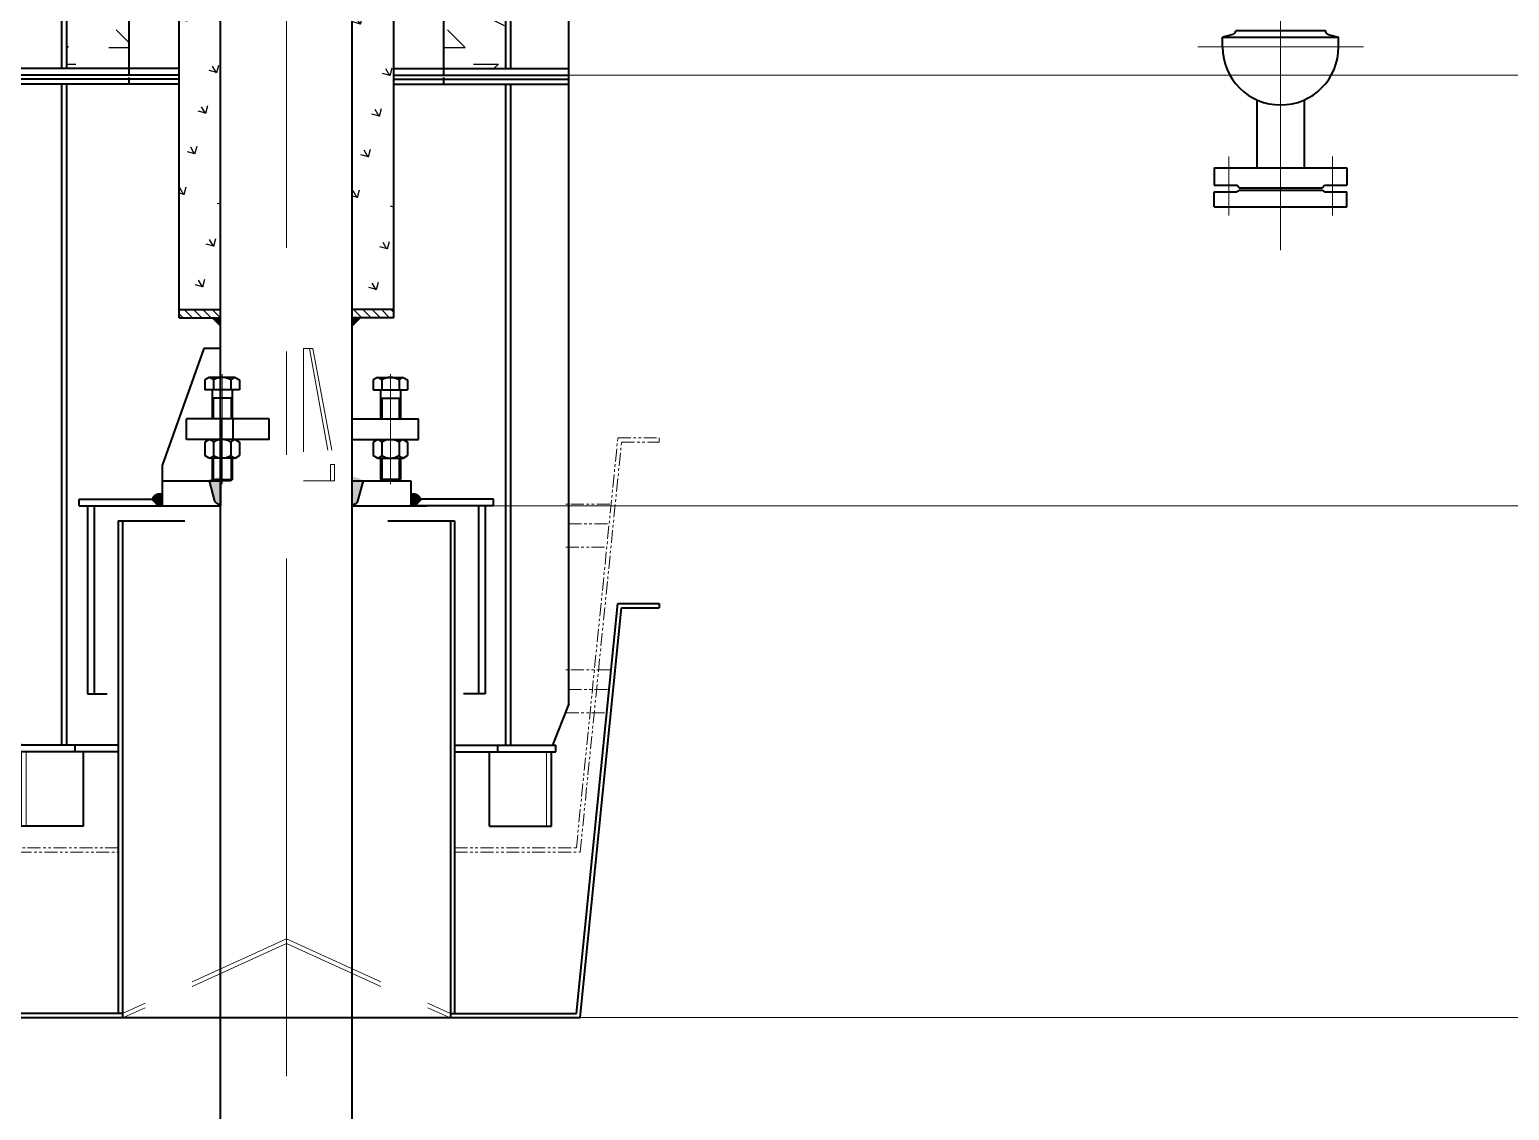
# Model space of a CAD drawing. Header units: millimetres. Extents: x 52110 to 400893, y -153728 to 31997.
# Drawn here: x 223334 to 225120, y -22394 to -21089 of the extents above; entities that cross this region are included whole.
import ezdxf

# ---------------------------------------------------------------- set-up
doc = ezdxf.new("R2010")
doc.units = ezdxf.units.MM
doc.header["$LTSCALE"] = 500
for name, pattern in [('CENTER', [2, 1.25, -0.25, 0.25, -0.25]), ('DASHED2', [0.375, 0.25, -0.125]), ('PHANTOM2', [1.25, 0.625, -0.125, 0.125, -0.125, 0.125, -0.125])]:
    doc.linetypes.add(name, pattern=pattern)
for name, color, linetype, lineweight in [('2D', 4, 'PHANTOM2', 20), ('SHI', 7, 'Continuous', 40), ('WEN', 3, 'Continuous', 20), ('XU', 6, 'DASHED2', 20), ('ZHONG', 1, 'CENTER', 20)]:
    doc.layers.add(name, color=color, linetype=linetype, lineweight=lineweight)
doc.layers.add('HAN', color=9, linetype='Continuous')
doc.layers.add('X1', color=4, linetype='Continuous')

# ---------------------------------------------------------------- blocks, each defined once
blk = doc.blocks.new('A$C25282B1C')
at = {"layer": 'SHI'}
for p, q in [((10.48125825748139, 160.000005457885), (10.48125825748139, 51.50000545788498)), ((10.48125825748139, 160.000005457885), (28.48125825748139, 160.000005457885)), ((28.48125825748139, 160.000005457885), (28.48125825748139, 133.000005457885)), ((30.48125825748139, 130.000005457885), (28.48125825748139, 133.000005457885)), ((30.48125825748139, 130.000005457885), (30.48125825748139, 30.00000545788498)), ((30.48125825748139, 130.000005457885), (30.48125825748139, 30.00000545788498)), ((10.48125825748139, 51.50000545788498), (10.48125825748139, 5.457884981296957e-06)), ((30.48125825748139, 30.00000545788498), (28.48125825748139, 27.00000545788498)), ((28.48125825748139, 27.00000545788498), (28.48125825748139, 5.457884981296957e-06)), ((10.48125825748139, 5.457884981296957e-06), (28.48125825748139, 5.457884981296957e-06))]:
    blk.add_line(p, q, dxfattribs=at)
at = {"layer": 'WEN'}
blk.add_line((33.48125825748139, 80.00000545788498), (33.48125825748139, 80.00000545788498), dxfattribs=at)
at = {"layer": 'ZHONG'}
for p, q in [((26.0439406021178, 142.500005457885), (4.779234586749226e-06, 142.500005457885)), ((26.0439406021178, 17.50000545788498), (4.779234586749226e-06, 17.50000545788498))]:
    blk.add_line(p, q, dxfattribs=at)
blk = doc.blocks.new('A$C1AC5615E')
at = {"layer": 'SHI'}
for p, q in [((183.1686754062248, 260.6241905475108), (170.9998659036064, 257.3635678683713)), ((170.9998659036064, 245.4856599081613), (170.9998659036064, 257.3635678683713)), ((170.99986590349, 257.3635678683713), (310.9998659037228, 257.363567868284)), ((186.9998659036064, 265.4856599081613), (294.999865903781, 265.4856599081904)), ((298.8310564009298, 260.6241905474235), (310.999865903781, 257.363567868284)), ((310.999865903781, 245.4856599081904), (310.999865903781, 257.363567868284)), ((212.499865903781, 181.5501455206613), (212.499865903781, 99.48565990819043)), ((269.4998659036937, 181.5501455206031), (269.499865903781, 99.48565990819043)), ((160.999865903781, 99.48565990819043), (240.999865903781, 99.48565990819043)), ((160.999865903781, 99.48565990819043), (160.999865903781, 78.48565990819043)), ((240.999865903781, 99.48565990819043), (320.999865903781, 99.48565990819043)), ((320.999865903781, 99.48565990819043), (320.999865903781, 78.48565990819043)), ((160.999865903781, 78.48565990819043), (187.999865903781, 78.48565990819043)), ((190.999865903781, 75.48565990819043), (187.999865903781, 78.48565990819043)), ((190.999865903781, 75.48565990819043), (290.999865903781, 75.48565990819043)), ((290.999865903781, 75.48565990819043), (293.999865903781, 78.48565990819043)), ((293.999865903781, 78.48565990819043), (320.999865903781, 78.48565990819043))]:
    blk.add_line(p, q, dxfattribs=at)
for centre, radius, start, end in [((181.9998659036064, 265.4856599083942), 4.999999999999998, 283.518652291163, 0), ((299.999865903781, 265.4856599081904), 4.999999999999998, 180, 256.4813477053995), ((240.999865903781, 245.4856599081904), 70, 180, 270), ((240.999865903781, 245.4856599081904), 70, 270, 0)]:
    blk.add_arc(centre, radius, start, end, dxfattribs=at)
at = {"layer": 'ZHONG'}
for p, q in [((240.9998659037228, 2.154222602257505e-05), (240.9998659037228, 3399.648868912402)), ((141.0247368754644, 245.4856599081904), (340.9749949320394, 245.4856599081904)), ((178.499865903781, 113.1984649676961), (178.499865903781, 68.04834225288505)), ((303.499865903781, 113.1984649676961), (303.499865903781, 68.04834225288505))]:
    blk.add_line(p, q, dxfattribs=at)
at = {"layer": 'WEN', "rotation": 90}
blk.add_blockref('A$C25282B1C', (320.9998713616224, 42.00440165072359), dxfattribs=at)
blk = doc.blocks.new('A$C61DD2589')
at = {"layer": '2D'}
h = blk.add_hatch(dxfattribs=at)
h.set_pattern_fill('ANSI31', color=256, scale=2.5, angle=90, style=0)
h.set_pattern_definition([(135, (54003.41671339312, -69558.31873148761), (-5.612660075668221, -5.61266007566822), [])])
h.paths.add_polyline_path([(-79.50002801674418, -3347.000000004366), (-79.50002801674418, -3357.000000004366), (-129.5000280167442, -3357.000000004424), (-129.5000280167442, -3347.000000004424)])
h = blk.add_hatch(dxfattribs=at)
h.set_pattern_fill('ANSI31', color=256, scale=2.5, angle=90, style=0)
h.set_pattern_definition([(135, (53994.41671339324, -69558.31873148761), (-5.612660075668221, -5.61266007566822), [])])
h.paths.add_polyline_path([(129.499971983314, -3357.000000004366), (129.499971983314, -3347.000000004307), (79.49997198331403, -3347.000000004307), (79.49997198331403, -3357.000000004366)])
at = {"layer": 'WEN'}
for points in [[(-89.50002801680239, -3357.000000004366), (-79.50002801680239, -3367.000000004366), (-79.50002801680239, -3357.000000004424)], [(89.49997198337223, -3357.000000004366), (79.49997198337223, -3367.000000004366), (79.49997198337223, -3357.000000004424)], [(-92.83922633662587, -3554.000000000728), (-86.32964314008132, -3578.294095226243, 0.3394542588641972), (-81.50001400860492, -3582.000000000728), (-81.50001400860492, -3584.000000000669), (-79.50001400860492, -3584.000000000669), (-79.50001400866313, -3549.112621608569, 0.169566396676881)], [(92.83919831964886, -3554.000000000728), (86.3296151231043, -3578.294095226243, -0.3394542588641972), (81.49998599168612, -3582.000000000728), (81.49998599162791, -3584.000000000669), (79.49998599168612, -3584.000000000669), (79.49998599168612, -3549.112621608569, -0.169566396676881)]]:
    blk.add_hatch(color=256, dxfattribs=at).paths.add_polyline_path(points)
h = blk.add_hatch(color=256, dxfattribs=at)
edge = h.paths.add_edge_path()
edge.add_arc((-153.2429881735879, -3578.548767465545), 10.08443141960601, 431.2413601999087, 525.3601232986396)
edge.add_line((-163.000013410172, -3576.000000000786), (-157.0000140089542, -3581.999999203574))
edge.add_line((-157.0000140089542, -3581.999999203574), (-157.0000140089542, -3583.999999203515))
edge.add_line((-157.0000140089542, -3583.999999203515), (-150.0000140089542, -3583.999999203515))
edge.add_line((-150.0000140089542, -3583.999999203515), (-150.0000140070915, -3569.000004424597))
h = blk.add_hatch(color=256, dxfattribs=at)
edge = h.paths.add_edge_path()
edge.add_arc((153.2429601570766, -3578.548767465545), 10.08443141960601, 14.639876701360492, 108.75863980009129, ccw=False)
edge.add_line((162.9999853936606, -3576.000000000786), (156.9999859924428, -3581.999999203574))
edge.add_line((156.9999859924428, -3581.999999203574), (156.9999859924428, -3583.999999203515))
edge.add_line((156.9999859924428, -3583.999999203515), (149.9999859924428, -3583.999999203515))
edge.add_line((149.9999859924428, -3583.999999203515), (149.9999859905802, -3569.000004424597))
at = {"layer": 'X1'}
h = blk.add_hatch(dxfattribs=at)
h.set_pattern_fill('GRASS', color=256, scale=2, angle=30, style=0)
h.set_pattern_definition([(120, (-422200.978294794, -467802.3252879623), (-49.06899852934082, 13.14799852934082), [9.524999999999968, -62.31699999999987]), (74.99999999999999, (-422200.978294794, -467802.3252879623), (-49.06903197548466, 13.14800749120806), [9.525, -41.275]), (165, (-422200.978294794, -467802.3252879623), (-13.14800749120806, -49.06903197548466), [9.525, -41.275])])
edge = h.paths.add_edge_path()
edge.add_spline(control_points=[(149.4999999998836, -1705.376298545278), (146.6008616546751, -1705.196875525115), (126.263556048274, -1704.913989901601), (106.7571374429972, -1705.969131181191), (99.49999999988358, -1706.851781838166)], knot_values=[272.973546424806, 272.973546424806, 272.973546424806, 272.973546424806, 311.3367075194382, 333.4584648999902, 333.4584648999902, 333.4584648999902, 333.4584648999902], degree=3, periodic=0)
edge.add_line((99.49999999982538, -1706.851781838166), (99.49999999988358, -2150.000001035049))
edge.add_line((99.49999999988358, -2150.000001035049), (79.49999999994179, -2150.000001035165))
edge.add_line((79.49999999994179, -2150.000001035165), (79.50000000008032, -3347.000000004365))
edge.add_line((79.50000000008032, -3347.000000004365), (129.4999999999057, -3347.000000004307))
edge.add_line((129.4999999999057, -3347.000000004307), (129.4999999998254, -2150.000001035223))
edge.add_line((129.4999999998254, -2150.000001035223), (149.4999999998836, -2150.000001035165))
edge.add_line((149.4999999998836, -2150.000001035165), (149.4999999998836, -1705.376298545219))
edge = h.paths.add_edge_path()
edge.add_spline(control_points=[(-99.50000000011642, -1710.234202845604), (-106.4321092942264, -1712.382157700544), (-123.4663188984559, -1719.360524565418), (-139.2975665729027, -1731.043707034842), (-149.5000000001164, -1722.925418823899)], knot_values=[0, 0, 0, 0, 5.982544322617017, 62.29629271364643, 62.29629271364643, 62.29629271364643, 62.29629271364643], degree=3, periodic=0)
edge.add_line((-149.5000000001164, -1722.925418823899), (-149.5000000001164, -2149.999999999825))
edge.add_line((-149.5000000001164, -2149.999999999825), (-129.5000000001164, -2150.000001035165))
edge.add_line((-129.5000000001164, -2150.000001035165), (-129.5000000000617, -3347.000000004424))
edge.add_line((-129.5000000000617, -3347.000000004424), (-79.49999999997439, -3347.000000004366))
edge.add_line((-79.49999999997439, -3347.000000004366), (-79.50000000011642, -2149.999999999825))
edge.add_line((-79.50000000011642, -2149.999999999825), (-99.50000000011642, -2149.999999999825))
edge.add_line((-99.50000000011642, -2149.999999999825), (-99.50000000005821, -1710.234202845604))
at = {"layer": 'HAN'}
for p, q in [((-87.89999999979045, -3453.999983774062), (-87.89999999979045, -3478.999983774003)), ((-67.0999999998021, -3453.999983774062), (-67.09999999974389, -3478.999983774003)), ((-87.89999999979045, -3526.29998377405), (-87.89999999979045, -3553.999983774062)), ((-67.09999999974389, -3526.29998377405), (-67.0999999998021, -3553.999983774062))]:
    blk.add_line(p, q, dxfattribs=at)
at = {"layer": 'SHI'}
for p, q in [((-79.50000000011642, -4977.212584363995), (-79.50000000005821, -471.6220920400228)), ((79.49999999994179, -4977.212584363704), (79.49999999994179, -471.6220920400228)), ((-129.5000000001746, -3347.000000004598), (-129.5000000001164, -2149.999999999825)), ((129.4999999998254, -3347.000000004366), (129.4999999998836, -2149.999999999767)), ((-129.5000280167442, -3347.000000004424), (-79.50002801680239, -3347.000000004366)), ((-129.5000280167442, -3357.000000004424), (-129.5000280167442, -3347.000000004424)), ((-129.5000280167442, -3357.000000004424), (-79.50002801680239, -3357.000000004366)), ((129.499971983314, -3347.000000004307), (79.49997198331403, -3347.000000004366)), ((129.499971983314, -3357.000000004366), (79.49997198331403, -3357.000000004366)), ((129.499971983314, -3357.000000004366), (129.499971983314, -3347.000000004366)), ((-99.50000000011642, -3394.000000000728), (-149.5000140094198, -3534.000000000728)), ((-79.50000000011642, -3394.000000000728), (-99.50000000011642, -3394.000000000728)), ((-93.08845726790605, -3428.999983774062), (-98.28460969065782, -3431.999983774062)), ((-61.9115427316865, -3428.999983774062), (-93.08845726790605, -3428.999983774062)), ((-61.9115427316865, -3428.999983774062), (-56.71539030899294, -3431.999983774062)), ((109.9115567402332, -3428.99998377412), (104.7154043175397, -3431.99998377412)), ((109.9115567402332, -3428.99998377412), (141.0884712763946, -3428.99998377412)), ((141.0884712763946, -3428.99998377412), (146.2846236992045, -3431.99998377412)), ((-98.28460969065782, -3431.999983774062), (-98.28460969065782, -3443.999983774062)), ((-56.71539030899294, -3443.999983774062), (-98.28460969065782, -3443.999983774062)), ((-89.49999999976717, -3443.999983774062), (-89.49999999976717, -3478.999983774062)), ((-87.8923048452125, -3431.999983774062), (-87.8923048452125, -3443.999983774062)), ((-67.10769515438005, -3431.999983774062), (-67.10769515438005, -3443.999983774062)), ((-65.49999999976717, -3443.999983774062), (-65.49999999976717, -3478.999983774062)), ((-56.71539030899294, -3431.999983774062), (-56.71539030899294, -3443.999983774062)), ((104.7154043175397, -3431.99998377412), (104.7154043175397, -3443.99998377412)), ((104.7154043175397, -3443.99998377412), (146.2846236992045, -3443.99998377412)), ((113.5000140083139, -3443.99998377412), (113.5000140083139, -3478.99998377412)), ((115.1077091629268, -3431.99998377412), (115.1077091629268, -3443.99998377412)), ((135.892318853701, -3431.99998377412), (135.892318853701, -3443.99998377412)), ((137.5000140083139, -3443.99998377412), (137.5000140083139, -3478.99998377412)), ((146.2846236992045, -3431.99998377412), (146.2846236992045, -3443.99998377412)), ((-65.49999999976717, -3453.999983774062), (-89.49999999976717, -3453.999983774062)), ((113.5000140083139, -3453.99998377412), (137.5000140083139, -3453.99998377412)), ((115.1000140082906, -3453.99998377412), (115.1000140082906, -3478.999983774062)), ((135.9000140083372, -3453.99998377412), (135.9000140083372, -3478.999983774062)), ((-20.63088867120678, -3478.999983774062), (-120.6458256227197, -3478.999983774062)), ((-120.6458256227197, -3503.999983774062), (-120.6458256227197, -3478.999983774062)), ((-79.50001400837209, -3478.99998377412), (-79.5000140084885, -3584.000000000728)), ((-64.35417437675642, -3503.999983774062), (-64.35417437669821, -3478.999983774062)), ((-20.63088867126498, -3503.999983774062), (-20.63088867126498, -3478.999983774062)), ((79.50001400837209, -3478.99998377412), (159.4999999999418, -3478.99998377412)), ((159.4999999999418, -3503.99998377412), (159.4999999999418, -3478.99998377412)), ((-20.63088867120678, -3503.999983774062), (-120.6458256227197, -3503.999983774062)), ((-93.08845726790605, -3503.999983774062), (-98.28460969065782, -3506.999983774062)), ((-98.28460969065782, -3506.999983774062), (-98.28460969065782, -3523.29998377405)), ((-61.9115427316865, -3503.999983774062), (-93.08845726790605, -3503.999983774062)), ((-87.8923048452125, -3506.999983774062), (-87.8923048452125, -3523.29998377405)), ((-79.50000000017462, -3503.99998377412), (-79.50000000017462, -3584.000000000728)), ((-67.10769515438005, -3506.999983774062), (-67.10769515438005, -3523.29998377405)), ((-61.9115427316865, -3503.999983774062), (-56.71539030899294, -3506.999983774062)), ((-56.71539030899294, -3506.999983774062), (-56.71539030899294, -3523.29998377405)), ((79.50001400837209, -3503.99998377412), (159.4999999999418, -3503.99998377412)), ((109.9115567402332, -3503.99998377412), (104.7154043175397, -3506.99998377412)), ((104.7154043175397, -3506.99998377412), (104.7154043175397, -3523.299983774108)), ((109.9115567402332, -3503.99998377412), (141.0884712763946, -3503.99998377412)), ((115.1077091629268, -3506.99998377412), (115.1077091629268, -3523.299983774108)), ((135.892318853701, -3506.99998377412), (135.892318853701, -3523.299983774108)), ((141.0884712763946, -3503.99998377412), (146.2846236992045, -3506.99998377412)), ((146.2846236992045, -3506.99998377412), (146.2846236992045, -3523.299983774108)), ((-149.5000140094198, -3554.000000000728), (-149.5000140094198, -3534.000000000728)), ((-93.08845726790605, -3526.29998377405), (-98.28460969065782, -3523.29998377405)), ((-61.9115427316865, -3526.29998377405), (-93.08845726790605, -3526.29998377405)), ((-89.49999999982538, -3526.29998377405), (-89.49999999976717, -3552.399983774027)), ((-65.49999999976717, -3526.29998377405), (-65.49999999976717, -3552.399983774027)), ((-61.9115427316865, -3526.29998377405), (-56.71539030899294, -3523.29998377405)), ((109.9115567402332, -3526.299983774108), (104.7154043175397, -3523.299983774108)), ((109.9115567402332, -3526.299983774108), (141.0884712763946, -3526.299983774108)), ((113.5000140083139, -3526.299983774108), (113.5000140083139, -3552.399983774085)), ((115.1000140082906, -3526.299983774108), (115.1000140082906, -3553.99998377412)), ((135.9000140083372, -3526.299983774108), (135.9000140083372, -3553.99998377412)), ((137.5000140083139, -3526.299983774108), (137.5000140083139, -3552.399983774085)), ((141.0884712763946, -3526.299983774108), (146.2846236992045, -3523.299983774108)), ((-149.5000140094198, -3584.000008848467), (-149.5000140094198, -3554.000000000728)), ((-86.3296431399649, -3578.294095226302), (-92.83922633650945, -3554.000000000786)), ((-86.32964314002311, -3578.294095226127), (-92.83922633650945, -3554.000000000611)), ((-79.49999999982538, -3553.999999850843), (-92.83921232784633, -3554.000000000786)), ((-79.4999859915115, -3553.999999850843), (-92.83919831953244, -3554.000000000786)), ((-89.49999999976717, -3552.399983774027), (-65.49999999976717, -3552.399983774027)), ((-87.89999999979045, -3553.999983774062), (-89.49999999976717, -3552.399983774027)), ((-67.0999999998021, -3553.999983774062), (-87.89999999979045, -3553.999983774062)), ((-65.49999999976717, -3552.399983774027), (-67.0999999998021, -3553.999983774062)), ((86.32961512298789, -3578.294095226302), (92.83919831953244, -3554.000000000786)), ((86.3296151230461, -3578.294095226127), (92.83919831953244, -3554.000000000611)), ((113.5000140083139, -3552.399983774085), (115.1000140082906, -3553.99998377412)), ((137.5000140083139, -3552.399983774085), (113.5000140083139, -3552.399983774085)), ((115.1000140082906, -3553.99998377412), (135.9000140083372, -3553.99998377412)), ((135.9000140083372, -3553.99998377412), (137.5000140083139, -3552.399983774085)), ((149.9999859905802, -3554.000000000728), (149.9999859905802, -3584.000008848467)), ((-249.9999859900563, -3576.000000000786), (-162.5000132046116, -3576.000000000757)), ((-249.9999859900563, -3584.000000000786), (-249.9999859900563, -3576.000000000786)), ((-249.9999859900563, -3584.000000000786), (-147.0000140084885, -3584.000000000786)), ((-240.0000140087795, -3584.000000000786), (-240.0000140087795, -3810.999999994528)), ((-240.0000140087795, -3584.000000000786), (-232.0000140087795, -3584.000000000786)), ((-232.0000140087795, -3584.000000000786), (-232.0000140087795, -3810.999999994528)), ((-169.5000140094198, -3584.000000000728), (-79.50001400854671, -3584.000000000669)), ((-162.5000132046407, -3576.000000000786), (-156.5000140084885, -3581.999999196938)), ((-156.5000140084885, -3583.999999196938), (-156.5000140084885, -3581.999999196938)), ((-81.5000140084885, -3584.000000000786), (-81.5000140084885, -3582.000000000786)), ((-81.50001400860492, -3584.000000000611), (-81.50001400860492, -3582.000000000611)), ((79.4999859915697, -3584.000000000728), (169.4999859905802, -3584.000000000728)), ((81.4999859915115, -3584.000000000786), (81.4999859915115, -3582.000000000786)), ((81.49998599162791, -3584.000000000611), (81.49998599162791, -3582.000000000611)), ((156.9999859896488, -3582.000000000786), (162.9999853936606, -3576.000000000786)), ((156.9999859896488, -3584.000000000786), (156.9999859896488, -3582.000000000786)), ((249.9999859899399, -3584.000000000786), (156.9999859896488, -3584.000000000786)), ((249.9999859899399, -3576.000000000786), (162.9999853936606, -3576.000000000786)), ((231.9999859899399, -3584.000000000786), (231.9999859899981, -3810.999999994528)), ((239.9999859899399, -3584.000000000786), (231.9999859899399, -3584.000000000786)), ((239.9999859899399, -3584.000000000786), (239.9999859899981, -3810.999999994528)), ((249.9999859899399, -3584.000000000786), (249.9999859899399, -3576.000000000786)), ((-240.0000140087795, -3810.999999994528), (-216.4328420248348, -3810.999999994528)), ((239.9999859899981, -3810.999999994528), (213.5671579751652, -3810.999999994528))]:
    blk.add_line(p, q, dxfattribs=at)
at = {"layer": 'SHI', "linetype": 'Continuous'}
for p, q in [((-149.5000140094198, -3554.000000000728), (-79.5000140084303, -3554.000000000728)), ((79.4999859915115, -3554.000000000728), (149.9999859905802, -3554.000000000728))]:
    blk.add_line(p, q, dxfattribs=at)
at = {"layer": 'SHI'}
for centre, radius, start, end in [((-95.1208796389401, -3438.520242583094), 9.734786514645073, 42.05082845369282, 77.94917154411108), ((-77.49999999976717, -3448.499983774062), 19.50000000000048, 57.7957724931019, 122.2042275068981), ((-59.87912036065245, -3438.520242583094), 9.734786514645073, 102.0508284558889, 137.9491715463072), ((107.879134369141, -3438.520242583094), 9.734786514645073, 42.05082845369282, 77.94917155098234), ((125.5000140083139, -3448.499983774062), 19.50000000000048, 57.7957724931019, 122.2042275068981), ((143.1208936474868, -3438.520242583094), 9.734786514645073, 102.0508284490177, 137.9491715463072), ((-95.1208796389401, -3513.520242583094), 9.734786514645073, 42.05082845369282, 77.94917154411108), ((-77.49999999976717, -3523.499983774062), 19.50000000000048, 57.7957724931019, 122.2042275068981), ((-59.87912036065245, -3513.520242583094), 9.734786514645073, 102.0508284558889, 137.9491715463072), ((107.879134369141, -3513.520242583094), 9.734786514645073, 42.05082845369282, 77.94917155098234), ((125.5000140083139, -3523.499983774062), 19.50000000000048, 57.7957724931019, 122.2042275068981), ((143.1208936474868, -3513.520242583094), 9.734786514645073, 102.0508284490177, 137.9491715463072), ((-95.1208796389401, -3516.779724965018), 9.734786514645073, 282.050828455889, 317.9491715463072), ((-77.49999999976717, -3506.79998377405), 19.50000000000048, 237.7957724931019, 302.2042275068981), ((-59.87912036065245, -3516.779724965018), 9.734786514645073, 222.0508284536928, 257.949171544111), ((107.879134369141, -3516.779724965018), 9.734786514645073, 282.0508284490177, 317.9491715463072), ((125.5000140083139, -3506.79998377405), 19.50000000000048, 237.7957724931019, 302.2042275068981), ((143.1208936474868, -3516.779724965018), 9.734786514645073, 222.0508284536928, 257.9491715509823), ((-81.5000140084885, -3577.000000000728), 5, 194.9999999994714, 270), ((-81.50001400854671, -3577.000000000553), 5, 194.9999999994714, 270), ((81.4999859915115, -3577.000000000728), 5, 270, 345.0000000005286), ((81.4999859915697, -3577.000000000553), 5, 270, 345.0000000005286)]:
    blk.add_arc(centre, radius, start, end, dxfattribs=at)
at = {"layer": 'WEN'}
for p, q in [((-79.50002801680239, -3367.000000004366), (-89.50002801680239, -3357.000000004366)), ((79.49997198337223, -3367.000000004366), (89.49997198337223, -3357.000000004366))]:
    blk.add_line(p, q, dxfattribs=at)
at = {"layer": 'XU'}
for p, q in [((20.57676748733502, -3394.000000000728), (31.75349799450487, -3394.000000000728)), ((20.57676748733502, -3394.000000000728), (20.57676748733502, -3554.000000000728)), ((27.71896269882564, -3394.000000000728), (53.06478017068002, -3534.000000000728)), ((31.75349799450487, -3394.000000000728), (58.13131568930112, -3534.000000000728)), ((53.06478017068002, -3554.000000000728), (53.06478017068002, -3534.000000000728)), ((58.13131568930112, -3534.000000000728), (53.06478017068002, -3534.000000000728)), ((58.13131568930112, -3554.000000000728), (58.13131568930112, -3534.000000000728)), ((20.57676748733502, -3554.000000000728), (58.13131568930112, -3554.000000000728))]:
    blk.add_line(p, q, dxfattribs=at)
at = {"layer": 'ZHONG'}
for p, q in [((-5.820766091346741e-11, -5272.541479504493), (-5.820766091346741e-11, 24.16320900415303)), ((-77.49999999976717, -3424.999983774062), (-77.49999999976717, -3557.999983774062)), ((125.5000140083139, -3424.99998377412), (125.5000140083139, -3557.99998377412))]:
    blk.add_line(p, q, dxfattribs=at)
blk = doc.blocks.new('A$C7A4A42F8')
at = {"layer": 'X1'}
h = blk.add_hatch(dxfattribs=at)
h.set_pattern_fill('CROSS', color=256, scale=10, angle=30, style=0)
h.set_pattern_definition([(30, (-51080.69436781865, -37468.2212042441), (23.24261314031186, 86.74261314031186), [31.75, -95.25]), (120, (-51059.00871453359, -37474.03185752916), (-86.74261314031186, 23.24261314031186), [31.7499999999999, -95.24999999999962])])
h.paths.add_polyline_path([(820.0001791788382, 2316.999928906582), (850.0001791788382, 2316.99992890664), (850.0001791783143, 2466.999928906524), (670.0001791788382, 2466.99992890664), (670.00017917878, 2166.999928906756), (640.0001791787217, 2116.999928906931), (640.0001791787217, 2064.999928906407), (820.0001791785762, 2064.999928906465)])
h.paths.add_polyline_path([(260.0001791781397, 2116.999928906931), (230.0001791781397, 2166.999928906756), (230.0001791781979, 2466.99992890648), (50.00017917866353, 2466.999928906524), (50.00017917819787, 2316.999928906582), (80.00017917819787, 2316.999928906524), (80.00017917837249, 2064.999928906407), (260.0001791781397, 2064.999928906349)])
h = blk.add_hatch(dxfattribs=at)
h.set_pattern_fill('GEOL6', color=256, scale=200, style=0, pattern_type=2)
h.set_pattern_definition([(0, (-51040.69436781865, -37331.22120424543), (200, 200), [30, -80, 30, -60]), (0, (-50970.69436781865, -37311.22120424543), (200, 200), [30, -170]), (90, (-50960.69436781865, -37251.22120424543), (-200, 200), [30, -40, 30, -100]), (90, (-51040.69436781865, -37211.22120424543), (-200, 200), [30, -170]), (45, (-50960.69436781865, -37251.22120424543), (2.220446049250313e-14, 200.000000003805), [30, -139.70562748, 30, -83.13708498000001]), (135, (-50940.69436781865, -37311.22120424543), (-200.000000003805, 2.220446049250313e-14), [30, -111.42135624, 30, -111.42135624]), (225, (-50960.69436781865, -37151.22120424543), (-4.440892098500626e-14, -200.000000003805), [30, -252.8427124]), (225, (-50900.69436781865, -37331.22120424543), (-4.440892098500626e-14, -200.000000003805), [30, -252.8427124]), (26.56505119999999, (-50920.69436781865, -37271.22120424543), (200.0000000000188, 8.001289630854558e-08), [30, -417.2135954]), (63.43494880000001, (-50900.69436781865, -37231.22120424543), (8.001289630854558e-08, 200.0000000000188), [30, -417.2135954]), (116.5650512, (-50900.69436781865, -37231.22120424543), (-8.001296292192706e-08, 200.0000000000188), [29.9999999999999, -417.2135953999983]), (153.4349488, (-51000.69436781865, -37251.22120424543), (-200.0000000000188, 8.001291851300607e-08), [30, -417.2135954]), (206.5650512, (-51000.69436781865, -37251.22120424543), (-200.0000000000188, -8.001286300185484e-08), [29.9999999999999, -417.2135953999983]), (243.4349488, (-51060.69436781865, -37251.22120424543), (-8.001284079739435e-08, -200.0000000000188), [30, -417.2135954]), (296.5650512, (-51060.69436781865, -37251.22120424543), (8.001294071746656e-08, -200.0000000000188), [30, -417.2135954]), (333.4349488, (-50920.69436781865, -37271.22120424543), (200.0000000000188, -8.001302953530853e-08), [30, -417.2135954])])
h.paths.add_polyline_path([(260.0001791781397, 2152.999928906349), (80.00017917837249, 2152.999928906407), (80.00017917860532, 1860.999928906349), (179.0001791787799, 1860.999928906407), (179.0001791787799, 1858.999928906233), (185.0001791784889, 1852.999928906465), (185.0001791784889, 1260.999928905767), (260.0001791781397, 1260.999928905767)])
h.paths.add_polyline_path([(820.0001791784889, 2152.999928906465), (640.0001791787217, 2152.999928906407), (640.0001791787217, 1260.999928905767), (715.0001791784889, 1260.999928905767), (715.0001791784889, 1551.499928905912), (715.0001791784889, 1852.999928905767), (721.0001791782561, 1858.999928905534), (721.0001791784889, 1860.999928906349), (820.0001791782561, 1860.999928906349)])
at = {"layer": '2D', "ltscale": 0.05}
for p, q in [((0.0001791767426766455, 814.9999309983323), (0.0001791767426766455, 809.9999309983323)), ((50.00017917639343, 814.9999309983323), (0.0001791767426766455, 814.9999309983323)), ((45.47978681226959, 809.9999309982741), (0.0001791767426766455, 809.9999309983323)), ((95.47978681221139, 314.9999289051848), (45.47978681226959, 809.9999309982741)), ((100.0001791763934, 319.9999289053012), (50.00017917639343, 814.9999309983323)), ((800.00017917878, 319.9999289053012), (850.00017917878, 814.9999309983323)), ((804.520571542962, 314.9999289051848), (854.5205715430202, 809.9999309983905)), ((850.00017917878, 814.9999309983323), (900.0001791784889, 814.9999309983323)), ((854.5205715430202, 809.9999309983905), (900.0001791784889, 809.9999309983323)), ((900.0001791784889, 814.9999309983323), (900.0001791784889, 809.9999309983323)), ((59.71677832730347, 734.9999309983323), (112.6486317055533, 734.9999309983323)), ((840.2835800296743, 734.9999309983323), (787.3517266514827, 734.9999309983323)), ((62.58319862448843, 711.3997371181831), (112.6486317055533, 711.3997371181831)), ((837.4171597324894, 711.3997371181831), (787.3517266514827, 711.3997371181831)), ((66.00651107344311, 683.2144645026056), (112.6486317055533, 683.2144645026056)), ((833.9938472835347, 683.2144645026056), (787.3517266514827, 683.2144645026056)), ((59.71677832730347, 534.9999309983323), (112.6486317055533, 534.9999309983323)), ((840.2835800296743, 534.9999309983323), (787.3517266514827, 534.9999309983323)), ((62.58319862448843, 511.3997371181831), (112.6486317055533, 511.3997371181831)), ((837.4171597324894, 511.3997371181831), (787.3517266514827, 511.3997371181831)), ((66.00651107344311, 483.2144645026056), (112.6486317055533, 483.2144645026056)), ((833.9938472835347, 483.2144645026056), (787.3517266514827, 483.2144645026056)), ((95.47978681221139, 314.9999289051848), (247.0001791784889, 314.999928905243)), ((247.0001791784889, 319.9999289053594), (100.0001791764516, 319.9999289053012)), ((653.0001791784889, 319.9999289053594), (800.00017917878, 319.9999289053012)), ((653.0001791784889, 314.9999289051848), (804.520571542962, 314.9999289051848))]:
    blk.add_line(p, q, dxfattribs=at)
at = {"layer": 'SHI'}
for p, q in [((50.00017917866353, 2466.999928906524), (300.5001791783434, 2466.999928906465)), ((50.00017917819787, 2316.999928906582), (50.00017917866353, 2466.999928906524)), ((230.0001791781397, 2166.999928906756), (230.0001791781979, 2466.999928906582)), ((850.0001791783143, 2466.999928906524), (599.5001791783434, 2466.999928906436)), ((670.00017917878, 2166.999928906873), (670.0001791788382, 2466.99992890664)), ((850.0001791788382, 2316.99992890664), (850.0001791783143, 2466.999928906582)), ((80.00017917860532, 1860.999928906349), (80.00017917819787, 2316.999928906524)), ((820.0001791782561, 1860.999928906349), (820.0001791788382, 2316.999928906582)), ((260.0001791781397, 2116.999928906931), (230.0001791781397, 2166.999928906756)), ((230.0001791781397, 2166.999928906756), (320.5001791783143, 2166.999928906698)), ((579.5001791783143, 2166.99992890664), (670.00017917878, 2166.999928906756)), ((640.0001791787217, 2116.999928906931), (670.00017917878, 2166.999928906873)), ((260.0001791781397, 1252.999928905709), (260.0001791781397, 2116.999928906931)), ((260.0001791781397, 2116.999928906931), (320.5001791783434, 2116.999928906989)), ((579.5001791783143, 2116.99992890696), (640.0001791787217, 2116.999928906931)), ((640.0001791787217, 1252.999928905709), (640.0001791787217, 2116.999928906931)), ((80.00017917837249, 2064.999928906407), (260.0001791781397, 2064.999928906349)), ((820.0001791784889, 2064.999928906465), (640.0001791787217, 2064.999928906407)), ((60.00017917860532, 1860.999928906349), (60.00017917860532, 1852.999928906465)), ((80.00017917860532, 1860.999928906349), (80.00017917854711, 1852.999928906465)), ((80.00017917860532, 1860.999928906349), (179.0001791784889, 1860.999928906407)), ((179.0001791784889, 1260.999928905767), (179.0001791787799, 1860.999928906407)), ((185.0001791784889, 1852.999928906233), (179.0001791787799, 1858.999928906233)), ((715.0001791784889, 1852.999928905534), (721.0001791782561, 1858.999928905534)), ((721.0001791784889, 1260.999928905767), (721.0001791782561, 1860.999928906349)), ((820.0001791782561, 1860.999928906291), (721.0001791784889, 1860.999928906349)), ((820.0001791782561, 1860.999928906291), (820.0001791782561, 1852.999928906465)), ((840.0001791782561, 1860.999928906291), (840.0001791781979, 1852.999928906465)), ((109.0001791784889, 503.9999300235868), (109.0001791785471, 1852.999928906465)), ((185.0001791784889, 1260.999928905767), (185.0001791784889, 1852.999928906465)), ((715.0001791784889, 1260.999928905767), (715.0001791784889, 1852.999928905767)), ((791.0001791784889, 493.9999300235868), (791.0001791785471, 1852.999928906465)), ((320.5001791782852, 1260.999928905767), (109.0001791784889, 1260.999928905767)), ((320.5001791782852, 1252.99992890568), (109.0001791784889, 1252.999928905709)), ((579.5001791782852, 1260.999928905767), (791.0001791784889, 1260.999928905767)), ((579.5001791782852, 1252.999928905709), (791.0001791784889, 1252.999928905709)), ((320.5001791782852, 1247.999928905738), (109.0001791784889, 1247.999928905709)), ((320.5001791782852, 1241.999928905767), (109.0001791784889, 1241.999928905767)), ((179.0001791788382, 443.9999300232375), (179.0001791784889, 1241.999928905767)), ((185.0001791784889, 443.9999300232375), (185.0001791784889, 1241.999928905767)), ((260.0001791781397, 1241.999928905767), (260.0001791781397, 1249.999928905709)), ((579.5001791782852, 1247.999928905738), (791.0001791784889, 1247.999928905709)), ((579.5001791782852, 1241.999928905767), (791.0001791784889, 1241.999928905767)), ((640.0001791787217, 1241.999928905825), (640.0001791787217, 1249.999928905709)), ((715.0001791784889, 443.9999300232375), (715.0001791784889, 1241.999928905767)), ((721.0001791782561, 443.9999300232375), (721.0001791784889, 1241.999928905767)), ((247.0001791784889, 714.9999309983323), (247.0001791784889, 119.9999289054176)), ((247.0001791784307, 714.9999309982741), (327.5001791784889, 714.9999309982741)), ((252.0001791784889, 714.9999309983323), (252.0001791784889, 114.9999289054176)), ((572.5001791784889, 714.9999309982741), (653.0001791784307, 714.9999309983323)), ((648.0001791784889, 714.9999309983323), (648.0001791784889, 114.9999289053012)), ((653.0001791784889, 714.9999309983323), (653.0001791784889, 119.9999289053012)), ((0.0001791767426766455, 614.9999309983323), (0.0001791767426766455, 609.9999309983323)), ((50.00017917639343, 614.9999309983323), (0.0001791767426766455, 614.9999309983323)), ((45.47978681226959, 609.9999309982741), (0.0001791767426766455, 609.9999309983323)), ((95.47978681221139, 114.9999289051848), (45.47978681226959, 609.9999309982741)), ((100.0001791763934, 119.9999289053012), (50.00017917639343, 614.9999309983323)), ((800.00017917878, 119.9999289053012), (850.00017917878, 614.9999309983323)), ((804.520571542962, 114.9999289051848), (854.5205715430202, 609.9999309983905)), ((850.00017917878, 614.9999309983323), (900.0001791784889, 614.9999309983323)), ((854.5205715430202, 609.9999309983905), (900.0001791784889, 609.9999309983323)), ((900.0001791784889, 614.9999309983323), (900.0001791784889, 609.9999309983323)), ((109.0001791784889, 503.9999300237032), (129.0001791788382, 443.9999300234704)), ((791.0001791784889, 493.9999300237032), (771.0001791782561, 443.9999300234704)), ((247.0001791784889, 443.999930023354), (125.0001791788382, 443.9999300234704)), ((125.0001791788382, 435.9999300234704), (125.0001791788382, 443.9999300234704)), ((247.0001791784889, 435.9999300232957), (125.0001791788382, 435.9999300234704)), ((130.0001791787217, 345.9999300235286), (130.0001791787217, 435.9999300234704)), ((195.0001791788382, 435.999930023354), (195.0001791784889, 443.999930023354)), ((205.0001791790128, 345.9999300234122), (205.0001791788382, 435.999930023354)), ((653.0001791784889, 443.9999300234122), (775.0001791781979, 443.9999300234704)), ((653.0001791784889, 435.999930023354), (775.0001791781979, 435.9999300234704)), ((695.000179177965, 345.9999300234122), (695.0001791781397, 435.999930023354)), ((705.0001791781979, 435.999930023354), (705.0001791784889, 443.999930023354)), ((770.0001791782561, 345.9999300235286), (770.0001791782561, 435.9999300234704)), ((775.0001791781979, 435.9999300234704), (775.0001791781979, 443.9999300234704)), ((205.0001791790128, 345.9999300234122), (130.0001791787217, 345.9999300235286)), ((695.000179177965, 345.9999300234122), (770.0001791782561, 345.9999300235286)), ((95.47978681221139, 114.9999289051848), (804.520571542962, 114.9999289051848)), ((252.0051422633114, 119.9999289053012), (100.0001791764516, 119.9999289053012)), ((648.0001791784889, 119.9999289053012), (800.00017917878, 119.9999289053012))]:
    blk.add_line(p, q, dxfattribs=at)
for points in [[(18.00017917860532, 1572.999928906465), (18.00017917860532, 1576.073507265151, -0.385313586122246), (23.67330574878724, 1582.342241563507), (81.24397566646803, 1588.099308555269, 0.3853135861187229), (92.50017917872174, 1600.537273432848), (92.50017917872174, 1825.462584380082, 0.3853135861216361), (81.24397566646803, 1837.900549257662), (23.67330574878724, 1843.657616249424, -0.3853135861209438), (18.00017917860532, 1849.926350547779), (18.00017917860532, 1852.999928906465), (100.0001791787217, 1852.999928906465), (100.0001791787217, 1572.999928906465)], [(882.0001791783725, 1572.999928906465), (882.0001791783725, 1576.073507265151, 0.385313586122246), (876.3270526081906, 1582.342241563507), (818.756382690568, 1588.099308555269, -0.3853135861187229), (807.5001791783725, 1600.537273432848), (807.5001791783725, 1825.462584380082, -0.3853135861216361), (818.756382690568, 1837.900549257662), (876.3270526081906, 1843.657616249424, 0.3853135861209438), (882.0001791783725, 1849.926350547779), (882.0001791783725, 1852.999928906465), (800.0001791783725, 1852.999928906465), (800.0001791783725, 1572.999928906465)]]:
    blk.add_lwpolyline(points, format="xyb", close=True, dxfattribs=at)
at = {"layer": 'XU'}
for p, q in [((136.0001791787217, 345.9999300235286), (136.0001791787217, 435.9999300234704)), ((764.0001791782561, 345.9999300235286), (764.0001791782561, 435.9999300234704)), ((450.0001791784889, 209.999931348917), (252.0051422651159, 119.9999289053012)), ((450.0002051101765, 204.5076259119305), (254.0742000155733, 115.448116076841)), ((450.0001791784889, 209.999931348917), (648.0001791784889, 119.9999289053012)), ((450.0002051101765, 204.5076259119305), (645.9311644104309, 115.4480965391485))]:
    blk.add_line(p, q, dxfattribs=at)

msp = doc.modelspace()

# ---------------------------------------------------------------- linework, layer by layer
at = {"layer": 'WEN'}
for p, q in [((223984.6372798811, -21144.44465978064), (226244.0048028572, -21144.44465978064)), ((223883.637265871, -21664.44465978411), (226222.847218719, -21664.44465978411)), ((223883.637265871, -22282.44465978117), (226222.847218719, -22282.44465978117))]:
    msp.add_line(p, q, dxfattribs=at)

# ---------------------------------------------------------------- block references
at = {"layer": 'SHI'}
msp.add_blockref('A$C61DD2589', (223643.637279881, -18080.44465978332), dxfattribs=at)
at = {"layer": 'WEN'}
for name, p in [('A$C1AC5615E', (224602.6374139773, -21355.93031969152)), ('A$C7A4A42F8', (223193.6371007026, -22397.44458868635))]:
    msp.add_blockref(name, p, dxfattribs=at)

doc.saveas('drawing.dxf')
